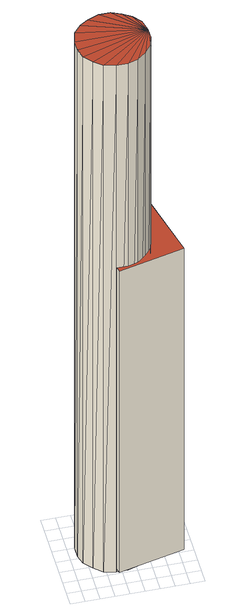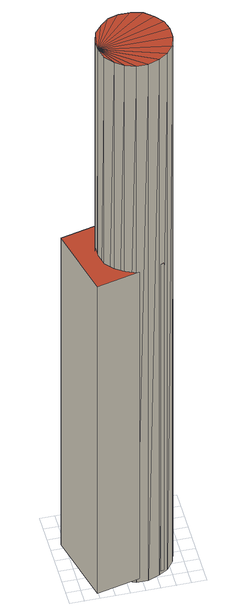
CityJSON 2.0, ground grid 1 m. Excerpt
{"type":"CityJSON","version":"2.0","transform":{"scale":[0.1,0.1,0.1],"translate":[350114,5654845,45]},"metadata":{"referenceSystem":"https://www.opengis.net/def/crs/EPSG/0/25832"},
"CityObjects":{
"building1":{"type":"Building","attributes":{"Geometrietyp2DReferenz":"1000","Gemeindeschluessel":"05315000","function":"51002_1251","roofType":"1000","measuredHeight":45.54},"geometry":[{"type":"Solid","lod":"2","boundaries":[[[[0,1,2]],[[1,3,2]],[[4,5,0]],[[5,1,0]],[[6,7,4]],[[7,5,4]],[[8,9,6]],[[9,7,6]],[[10,11,8]],[[11,9,8]],[[12,13,10]],[[13,11,10]],[[14,15,12]],[[15,13,12]],[[16,17,14]],[[17,15,14]],[[18,19,16]],[[19,17,16]],[[20,21,18]],[[21,19,18]],[[22,23,20]],[[23,21,20]],[[24,25,22]],[[25,23,22]],[[26,27,24]],[[27,25,24]],[[28,29,26]],[[29,27,26]],[[30,31,28]],[[31,29,28]],[[32,33,30]],[[33,31,30]],[[34,35,32]],[[35,33,32]],[[36,37,34]],[[37,35,34]],[[38,39,36]],[[39,37,36]],[[2,3,38]],[[3,39,38]],[[3,1,39]],[[1,5,39]],[[5,7,39]],[[7,9,39]],[[9,11,39]],[[11,13,39]],[[13,15,39]],[[15,17,39]],[[17,19,39]],[[19,21,39]],[[21,23,39]],[[23,25,39]],[[25,27,39]],[[27,29,39]],[[29,31,39]],[[31,33,39]],[[33,35,39]],[[35,37,39]],[[0,2,4]],[[2,38,4]],[[38,36,4]],[[36,34,4]],[[34,32,4]],[[32,30,4]],[[30,28,4]],[[28,26,4]],[[26,24,4]],[[24,22,4]],[[22,20,4]],[[20,18,4]],[[18,16,4]],[[16,14,4]],[[14,12,4]],[[12,10,4]],[[10,8,4]],[[8,6,4]]]],"semantics":{"surfaces":[{"type":"WallSurface"},{"type":"GroundSurface"},{"type":"RoofSurface"}],"values":[[0,0,0,0,0,0,0,0,0,0,0,0,0,0,0,0,0,0,0,0,0,0,0,0,0,0,0,0,0,0,0,0,0,0,0,0,0,0,0,0,1,1,1,1,1,1,1,1,1,1,1,1,1,1,1,1,1,1,2,2,2,2,2,2,2,2,2,2,2,2,2,2,2,2,2,2]]}}]},
"building2":{"type":"Building","attributes":{"Geometrietyp2DReferenz":"3000","Gemeindeschluessel":"05315000","function":"51002_1250","roofType":"1000","measuredHeight":27.03},"geometry":[{"type":"Solid","lod":"2","boundaries":[[[[40,41,42,43]],[[44,45,41,40]],[[46,47,45,44]],[[43,42,47,46]],[[44,40,43,46]],[[41,45,47,42]]]],"semantics":{"surfaces":[{"type":"WallSurface"},{"type":"RoofSurface"},{"type":"GroundSurface"}],"values":[[0,0,0,0,1,2]]}}]}
},
"vertices":[
[52,48,464],[52,48,8],[47,54,464],[47,54,8],[54,40,464],[54,40,8],[54,32,464],[54,32,8],[52,25,464],[52,25,8],[47,19,464],[47,19,8],[41,14,464],[41,14,8],[34,12,464],[34,12,8],[26,12,464],[26,12,8],[18,14,464],[18,14,8],[12,19,464],[12,19,8],[7,25,464],[7,25,8],[5,32,464],[5,32,8],[5,40,464],[5,40,8],[7,48,464],[7,48,8],[12,54,464],[12,54,8],[18,58,464],[18,58,8],[26,61,464],[26,61,8],[34,61,464],[34,61,8],[41,58,464],[41,58,8],
[73,19,282],[73,19,11],[61,68,11],[61,68,282],[27,8,282],[27,8,11],[15,57,282],[15,57,11]
]}
